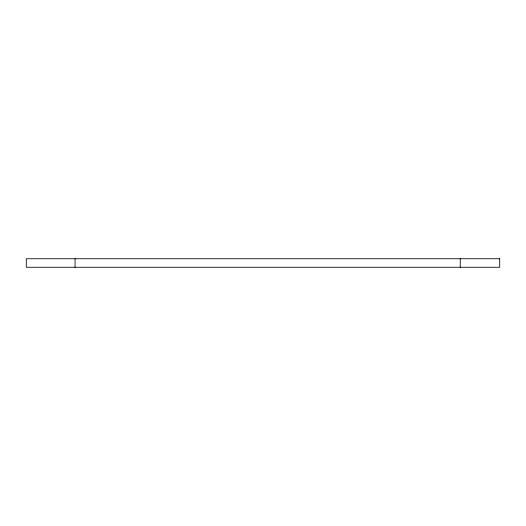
<?xml version="1.0" encoding="UTF-8"?>
<svg xmlns="http://www.w3.org/2000/svg" width="526" height="526" viewBox="0 0 526 526"><rect width="100%" height="100%" fill="white"/><g stroke="black" fill="none" stroke-linecap="round" stroke-linejoin="round"><path stroke-width="0.79" d="M460.243 258.739L460.243 267.261M75.067 258.739L75.067 267.261M499.7 258.739L26.3 258.739L26.3 267.261L499.7 267.261L499.7 258.739"/></g></svg>
